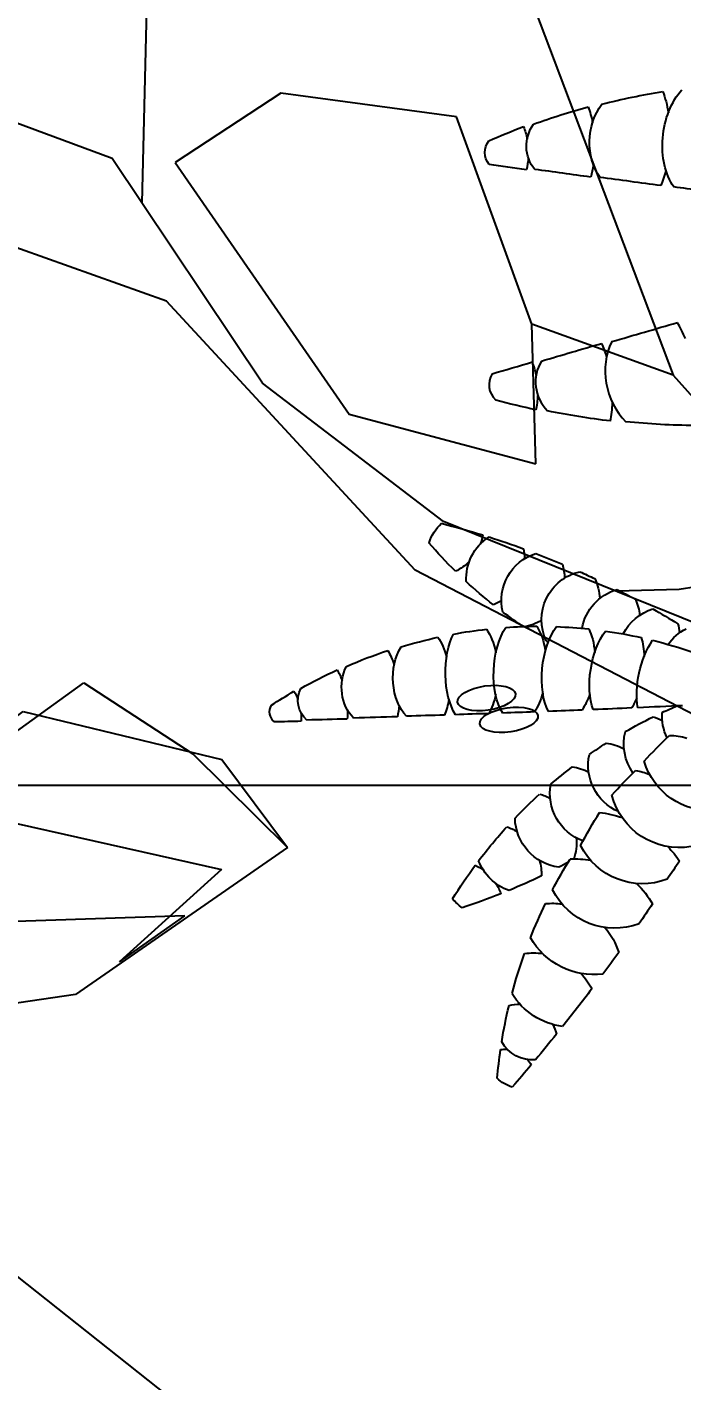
# Model space of a CAD drawing. Header units: millimetres. Extents: x -343543 to 400519, y -115663 to 104219.
# Drawn here: x -158018.4 to -157781.5, y 748.6 to 1238 of the extents above; entities that cross this region are included whole.
import ezdxf

# ---------------------------------------------------------------- set-up
doc = ezdxf.new("R2010")
doc.units = ezdxf.units.MM
doc.layers.get('0').update_dxf_attribs({"color": 231, "lineweight": 0})
doc.layers.get('DefPoints').update_dxf_attribs({"color": 191})
for name, color, linetype, lineweight in [('A-PATT', 252, 'Continuous', 9), ('A-SYMBOLS', 10, 'Continuous', 13), ('kata_dim', 231, 'Continuous', 0)]:
    doc.layers.add(name, color=color, linetype=linetype, lineweight=lineweight)
doc.layers.add('XREF MAT BANG NOI THAT$0$FF-Plants', color=8, linetype='Continuous')
doc.styles.add('SM-DIMTEXT', font='SME.shx', dxfattribs={"width": 0.7})
doc.dimstyles.new('SDIM-100', dxfattribs={"dimscale": 100, "dimtxt": 2, "dimasz": 0.6, "dimexe": 0.6, "dimexo": 0.2, "dimgap": 0.5, "dimtad": 1, "dimdec": 0, "dimzin": 12, "dimtxsty": 'SM-DIMTEXT', "dimblk": 'ARCHTICK', "dimblk1": 'ARCHTICK', "dimblk2": 'ARCHTICK', "dimcen": 0.12, "dimdle": 0.6, "dimclrd": 7, "dimclre": 8, "dimadec": 0, "dimazin": 3, "dimtfac": 2, "dimtix": 1, "dimtmove": 1, "dimatfit": 3, "dimfxl": 1, "dimtzin": 0, "dimarcsym": 1})

# ---------------------------------------------------------------- blocks, each defined once
blk = doc.blocks.new('XREF MAT BANG NOI THAT$0$YLD.Studio-03-186')
at = {"layer": 'XREF MAT BANG NOI THAT$0$FF-Plants', "color": 8}
for p, q in [((62.39, 387.82), (114.56, 249.86)), ((-77.57, 312.08), (-75.84, 382.14)), ((-88.34, 328.18), (-177.77, 361.3)), ((-27.36, 351.8), (-65.55, 326.74)), ((36.17, 343.21), (-27.36, 351.8)), ((63.46, 268.22), (36.17, 343.21)), ((-33.98, 246.9), (-88.34, 328.18)), ((-65.55, 326.74), (-2.66, 235.77)), ((-68.72, 276.57), (-194.04, 321.12)), ((21.24, 179.31), (-68.72, 276.57)), ((-68.72, 276.57), (-68.72, 276.57)), ((64.85, 217.77), (63.46, 268.22)), ((114.56, 249.86), (63.46, 268.22)), ((114.56, 249.86), (148.37, 211.86)), ((31.5, 196.98), (-33.98, 246.9)), ((-2.66, 235.77), (64.85, 217.77)), ((205.52, 126.46), (31.5, 196.98)), ((171.89, 101.11), (21.24, 179.31)), ((116.68, 172.32), (94.01, 171.69)), ((135.39, 175.25), (116.68, 172.32)), ((-231.55, 10.15), (-38.51, -142.73))]:
    blk.add_line(p, q, dxfattribs=at)
blk = doc.blocks.new('XREF MAT BANG NOI THAT$0$YLD.Studio-05-32')
at = {"layer": 'XREF MAT BANG NOI THAT$0$FF-Plants', "color": 8}
for p, q in [((31.22, 53.43), (92.79, 97.72)), ((92.79, 97.72), (132.3, 72.09)), ((20.65, 49.77), (70.85, 87.38)), ((70.85, 87.38), (142.68, 70.04)), ((132.3, 72.09), (166.47, 38.23)), ((142.68, 70.04), (166.47, 38.23)), ((0, 0), (20.65, 49.77)), ((19.22, 9.76), (31.22, 53.43)), ((68.06, 47.09), (142.6, 30.32)), ((166.47, 38.23), (89.77, -14.94)), ((142.6, 30.32), (105.7, -3.05)), ((129.4, 13.56), (19.22, 9.76)), ((105.7, -3.05), (129.4, 13.56)), ((44.58, -21.49), (0, 0)), ((89.77, -14.94), (44.58, -21.49))]:
    blk.add_line(p, q, dxfattribs=at)
blk = doc.blocks.new('XREF MAT BANG NOI THAT$0$YLD.Studio-03-28')
at = {"layer": 'XREF MAT BANG NOI THAT$0$FF-Plants', "color": 8}
for centre, major_axis, ratio, start_param, end_param in [((126.93, 295.28), (154.05, 93.06), 1, 2.093129, 2.150944), ((-28.11, 370.05), (12.47, 1.38), 1, 1.147291, 1.658613), ((-720.71, 297.44), (696.05, 87.86), 1, -0.019775, -0.004764), ((-30.78, 359.39), (11.92, 3.92), 1, 0.563286, 1.731811), ((-28.13, 380.65), (7.38, 7.38), 1, 3.163446, 3.394357), ((126.93, 295.28), (179.26, 16.06), 1, 2.620889, 2.695191), ((-28.13, 380.65), (7.38, 7.38), 1, 4.211477, 4.434646), ((-720.71, 297.44), (-27.98, 701.02), 1, -1.525383, -1.508416), ((-31.22, 367.37), (9.85, 9.85), 1, 3.076455, 3.363905), ((126.93, 295.28), (161.17, 80.1), 1, 2.34786, 2.432422), ((-32.66, 330.92), (24.34, 7.22), 1, 0.822084, 1.709786), ((-31.22, 367.37), (9.85, 9.85), 1, 4.411154, 4.681391), ((-720.71, 297.44), (216.65, 667.29), 1, -1.201138, -1.176629), ((-74.88, 320.05), (12.94, 12.94), 1, 0.82062, 1.078808), ((-251.37, 199.89), (-213.13, 68.28), 1, 4.051837, 4.11859), ((-37.22, 309.64), (25.59, 7.36), 1, 0.581757, 1.74589), ((-31.83, 357.06), (23.56, 1.4), 1, 3.924663, 4.201909), ((97.05, 330.83), (176.44, 17.96), 1, 3.00218, 3.084607), ((126.93, 295.28), (107.29, 144.5), 1, 1.995112, 2.070246), ((-31.83, 357.06), (22.43, 7.35), 1, 4.620625, 4.910204), ((-720.71, 297.44), (-15.94, 701.4), 1, -1.561174, -1.547304), ((-69.5, 305.96), (17.74, 4.46), 1, 1.070558, 1.93711), ((-77.5, 341.06), (12.94, 12.94), 1, 4.331164, 4.559334), ((-251.37, 199.89), (198.1, 104.13), 1, 0.044622, 0.102098), ((-167.93, 314.89), (-4.41, 4.15), 0.874189, -0.631907, 0.605204), ((-3805.39, -4820.75), (3697.77, 5097.06), 1, 0.010517, 0.012058), ((-77.5, 341.06), (12.94, 12.94), 1, 3.782735, 3.970709), ((97.05, 330.83), (174.08, 33.9), 1, 3.005163, 3.095157), ((-39.65, 292.82), (24.2, 6.68), 1, 0.349234, 1.81552), ((-35.33, 339.62), (17.75, 17.75), 1, 3.237126, 3.475194), ((-35.33, 339.62), (24.87, 3.43), 1, -1.440259, -1.02539), ((-17.16, 382.24), (160.18, 56.52), 1, 3.202232, 3.258797), ((-158.94, 303.71), (-1.27, 9.62), 0.959793, -0.027203, 1.298202), ((-167.93, 314.89), (7.33, 7.53), 0.490947, -1.435337, -1.122828), ((-3804.47, -4821.9), (-5351.81, 3318.39), 1, 4.647902, 4.650212), ((126.93, 295.28), (127.26, 127.26), 1, 2.248166, 2.319436), ((-167.93, 314.89), (7.33, 7.53), 0.490947, 4.036545, 4.390012), ((-62.76, 290.25), (17.63, 4.89), 1, 0.843157, 2.259346), ((-73.48, 322.67), (12.94, 12.94), 1, 4.614517, 4.925034), ((-16.24, 381.09), (-165.27, 39.2), 1, 0.696456, 0.783287), ((-158.94, 303.71), (11.45, 11.76), 0.490947, -1.242361, -1.031338), ((-73.48, 322.67), (12.94, 12.94), 1, 3.653835, 3.878467), ((-251.37, 199.89), (-106.67, 196.75), 1, 4.695684, 4.712949), ((-720.71, 297.44), (4.17, 701.56), 1, -1.563026, -1.550692), ((-146.73, 290.5), (8.37, 11.22), 0.800189, 0.718999, 2.201301), ((-3803.62, -4822.84), (-5285.14, 3423.57), 1, 4.664988, 4.667502), ((97.05, 330.83), (-24.91, 175.59), 1, 1.600203, 1.670446), ((-69.5, 305.96), (18.03, 3.11), 1, -0.858259, -0.431968), ((-33.47, 327.58), (-31.96, 4.13), 1, 1.051212, 1.280295), ((-40.21, 273.86), (24.18, 6.74), 1, 0.34663, 1.812916), ((-33.47, 327.58), (30.91, 9.1), 1, 4.595233, 4.887164), ((-158.94, 303.71), (11.45, 11.76), 0.490947, 4.082683, 4.366363), ((-146.73, 290.5), (12.65, 14.6), 0.490947, -1.176481, -0.937354), ((-57.01, 276.13), (17.51, 5.3), 1, 1.041301, 2.442574), ((126.37, 276.32), (160.28, 81.86), 1, 2.561375, 2.637785), ((-15.39, 380.15), (163.44, 46.24), 1, 3.430249, 3.524537), ((-133.26, 277.48), (9.71, 13.37), 0.671515, 0.638476, 2.368728), ((-3802.7, -4823.64), (3748.2, 5060.09), 1, 0.012815, 0.015), ((-133.26, 277.48), (11.78, 15.31), 0.490947, -1.152148, -0.795463), ((-69.5, 305.96), (12.94, 12.94), 1, 3.610658, 3.836879), ((-721.27, 278.48), (6.11, 701.55), 1, -1.559332, -1.54792), ((-146.73, 290.5), (12.65, 14.6), 0.490947, 3.989504, 4.318421), ((-120.03, 266.01), (10.87, 15.97), 0.490947, 0.678699, 2.38936), ((-110.5, 270.5), (-7.85, 7.1), 0.416275, 3.141593, 9.424778), ((-3802.7, -4823.64), (3746.64, 5061.25), 1, 0.009963, 0.011888), ((-99.39, 272.52), (-7.85, 7.1), 0.416275, 3.141593, 9.424778), ((97.05, 330.83), (-125.41, 125.41), 1, 1.0565, 1.112329), ((-51.24, 259.94), (17.6, 4.98), 1, 1.11615, 2.491989), ((-34.83, 318.83), (38.3, 15.42), 1, 3.860214, 4.06393), ((-36.53, 255.61), (24.13, 6.93), 1, 0.525946, 2.02247), ((-34.83, 318.83), (39.33, 12.58), 1, 4.615045, 4.778236), ((-120.03, 266.01), (10.87, 15.97), 0.490947, -1.152148, -0.707001), ((125, 298.86), (169.97, 59.18), 1, 2.943454, 3.012207), ((-14.47, 379.35), (-167.56, 27.83), 1, 0.84524, 0.926651), ((-106.15, 255.33), (9.92, 16.57), 0.490947, 0.603982, 2.465473), ((-3802.7, -4823.64), (-5699.58, 2677.37), 1, 4.521646, 4.52347), ((-62.76, 290.25), (18.23, 1.57), 1, 4.16472, 4.507719), ((-133.26, 277.48), (11.78, 15.31), 0.490947, 3.847362, 4.32554), ((-106.15, 255.33), (9.92, 16.57), 0.490947, -1.152148, -0.692206), ((97.05, 330.83), (165.49, 63.78), 1, 3.144178, 3.184993), ((-34.53, 238.25), (24.11, 6.98), 1, 0.623023, 1.976347), ((-91.67, 245.47), (8.94, 17.12), 0.490947, 0.614903, 2.459294), ((-3802.7, -4823.64), (-5360.71, 3303.99), 1, 4.632097, 4.634029), ((-57.01, 276.13), (12.94, 12.94), 1, 3.443401, 3.816748), ((-44.88, 246.33), (17.75, 4.44), 1, 1.692739, 2.549569), ((-41.03, 285.06), (17.75, 17.75), 1, 3.51061, 3.720912), ((-14.47, 379.35), (-155.63, 68.05), 1, 1.208042, 1.278992), ((-120.03, 266.01), (10.87, 15.97), 0.490947, 3.753714, 4.32554), ((-91.67, 245.47), (8.94, 17.12), 0.490947, -1.152148, -0.763559), ((127.6, 283.85), (176.15, 36.91), 1, 3.081133, 3.153915), ((-76.64, 236.47), (7.93, 17.61), 0.490947, 0.701694, 2.380415), ((-3802.7, -4823.64), (-5126.91, 3656.28), 1, 4.696406, 4.698617), ((97.05, 330.83), (166.05, 62.3), 1, 3.239772, 3.303996), ((-14.47, 379.35), (138.98, 97.66), 1, 3.437173, 3.503321), ((-39.12, 230.15), (17.91, 3.74), 1, 1.89308, 2.40635), ((-35.43, 264.12), (-23.07, 1.39), 1, 1.051839, 1.328745), ((-114.8, 77.71), (161.68, 27.08), 1, 1.480864, 1.559591), ((-111.01, 228.25), (17.08, 4.93), 1, 2.024853, 3.533691), ((-141.91, 231.11), (12.57, 12.57), 1, 5.915152, 6.098959), ((-114.8, 77.71), (-163.94, 0.05), 1, 4.705661, 4.762338), ((-125.98, 228.84), (-12.57, 12.57), 1, 4.344355, 4.730658), ((-95.08, 225.98), (17.1, 4.88), 1, 1.825605, 3.619336), ((-106.15, 255.33), (9.92, 16.57), 0.490947, 3.728869, 4.32554), ((-114.8, 77.71), (-163.91, 2.86), 0.999998, 4.659635, 4.664546), ((-61.12, 228.36), (6.89, 18.04), 0.490947, 0.844988, 2.249936), ((-76.64, 236.47), (7.93, 17.61), 0.490947, -1.152148, -0.911655), ((-3802.7, -4823.64), (3939.99, 4912.23), 1, 0.037597, 0.040172), ((-51.24, 259.94), (12.94, 12.94), 1, 3.621671, 3.816748), ((-141.91, 231.11), (17.04, 5.05), 1, 2.602097, 3.077178), ((-114.8, 77.71), (158.16, 43.13), 1, 1.492263, 1.578396), ((-160.74, 229.8), (12.57, 12.57), 1, 5.680202, 6.026293), ((-125.98, 228.84), (17.08, 4.94), 1, 2.204083, 3.274454), ((-14.47, 379.35), (-169.58, 9.68), 1, 1.073324, 1.14211), ((-91.67, 245.47), (8.94, 17.12), 0.490947, 3.785606, 4.32554), ((97.05, 330.83), (-101.46, 145.46), 1, 1.503452, 1.53593), ((-79.67, 223.11), (17.07, 4.96), 1, 2.442404, 3.561484), ((-55.75, 518.68), (-309.33, 1.14), 1, 1.233335, 1.283195), ((-160.74, 229.8), (12.57, 12.57), 1, 5.066836, 5.260238), ((-14.47, 379.35), (161.01, 54.1), 1, 3.938294, 4.015798), ((-76.64, 236.47), (7.93, 17.61), 0.490947, 3.914322, 4.32554), ((-55.75, 518.68), (304.85, 52.5), 1, 4.258408, 4.300752), ((-141.91, 231.11), (12.57, 12.57), 1, 4.691759, 4.895835), ((-64.79, 221.43), (17.1, 4.87), 1, 2.737371, 3.549404), ((-55.75, 518.68), (218.73, 218.73), 1, 3.701511, 3.734949), ((-125.98, 228.84), (-12.57, 12.57), 1, 3.037108, 3.325039), ((-111.01, 228.25), (17.18, 4.57), 1, -1.309181, -0.889153), ((-14.47, 379.35), (168.73, 19.57), 1, 4.249273, 4.338395), ((-49.05, 218.03), (12.57, 12.57), 1, 2.371043, 2.858653), ((-55.75, 518.68), (86.22, 297.08), 1, 3.254285, 3.273493), ((-55.75, 518.68), (-309.08, 12.59), 1, 1.49001, 1.514148), ((-95.08, 225.98), (12.57, 12.57), 1, 4.474951, 4.815659), ((-79.67, 223.11), (12.57, 12.57), 1, 4.633718, 4.82376), ((-55.75, 518.68), (72.56, 300.7), 1, 3.304557, 3.338343), ((-252.68, -71.77), (187.37, 187.37), 1, 0.403099, 0.459664), ((7404.17, 6422.59), (-6352.26, 7493.3), 1, 1.55729, 1.558831), ((-250.78, -73.07), (261.79, 41), 1, 0.939147, 1.025978), ((7406.07, 6421.3), (7719.22, 6075.73), 1, 3.166088, 3.168398), ((-249.22, -74.28), (240.39, 111.48), 1, 0.552036, 0.646324), ((7407.63, 6420.08), (8439.57, 5027.37), 1, 3.298149, 3.300663), ((-214.12, 102.47), (-7.06, 4.74), 0.874189, -0.631907, 0.605204), ((-4076.43, -7844.51), (-8058.88, 3635.95), 1, 4.682984, 4.684525), ((-20.7, 230.29), (-231.06, 59.01), 1, 0.81374, 0.870305), ((-214.12, 102.47), (8.43, 12.11), 0.490947, -1.435337, -1.122828), ((-199.1, 89.05), (-3.96, 13.04), 0.959793, -0.027203, 1.298202), ((-4074.9, -7845.89), (4068.89, 7849.19), 1, 0.022593, 0.024903), ((-214.12, 102.47), (8.43, 12.11), 0.490947, 4.036545, 4.390012), ((-199.1, 89.05), (13.17, 18.92), 0.490947, -1.242361, -1.031338), ((-19.16, 228.9), (226.43, 74.85), 1, 3.449787, 3.536618), ((-179.16, 73.54), (9.02, 17.45), 0.800189, 0.718999, 2.201301), ((-4073.5, -7847), (4073.7, 7846.7), 1, 0.020515, 0.023029), ((-157.53, 58.59), (10.38, 20.74), 0.671515, 0.638476, 2.368728), ((-179.16, 73.54), (14.17, 23.12), 0.490947, -1.176481, -0.937354), ((-4072.05, -7847.89), (4291.59, 7729.68), 1, 0.045968, 0.048152), ((-199.1, 89.05), (13.17, 18.92), 0.490947, 4.082683, 4.366363), ((-17.77, 227.8), (219.55, 93.13), 1, 3.468642, 3.56293), ((-179.16, 73.54), (14.17, 23.12), 0.490947, 3.989504, 4.318421)]:
    blk.add_ellipse(centre, major_axis=major_axis, ratio=ratio, start_param=start_param, end_param=end_param, dxfattribs=at)
at = {"layer": 'XREF MAT BANG NOI THAT$0$FF-Plants', "color": 8, "extrusion": (0, 0, -1)}
for centre, major_axis, ratio, start_param, end_param in [((-165.32, 170.56), (-6.97, 6.38), 0.874189, -0.631907, 0.605204), ((-146.89, 157.86), (-15.12, 0.86), 0.959793, -0.027203, 1.298202), ((-165.32, 170.56), (10.87, 12.27), 0.490947, 0.894952, 1.248419), ((-165.32, 170.56), (10.87, 12.27), 0.490947, 1.706256, 2.018765), ((-146.89, 157.86), (16.98, 19.18), 0.490947, 0.941091, 1.224771), ((-124.93, 140.4), (16.48, 14.31), 0.800189, 3.860592, 5.342894), ((-146.89, 157.86), (16.98, 19.18), 0.490947, 1.899231, 2.110255), ((-124.93, 140.4), (21.25, 21.36), 0.490947, 1.965112, 2.204238)]:
    blk.add_ellipse(centre, major_axis=major_axis, ratio=ratio, start_param=start_param, end_param=end_param, dxfattribs=at)
blk = doc.blocks.new('XREF MAT BANG NOI THAT')
at = {"color": 8, "xscale": -0.9999999999999997, "rotation": 146.0580917890221}
blk.add_blockref('XREF MAT BANG NOI THAT$0$YLD.Studio-03-28', (23723.59, 1158.18), dxfattribs=at)
at = {"color": 8}
for name, p in [('XREF MAT BANG NOI THAT$0$YLD.Studio-03-186', (23433.85, 862.37)), ('XREF MAT BANG NOI THAT$0$YLD.Studio-05-32', (23242.41, 903.2))]:
    blk.add_blockref(name, p, dxfattribs=at)
blk = doc.blocks.new('01.Xref _MB T1')
at = {"layer": 'A-PATT', "color": 8}
blk.add_blockref('XREF MAT BANG NOI THAT', (0, 0), dxfattribs=at)
blk = doc.blocks.new('_ArchTick')
at = {"color": 0, "linetype": 'ByBlock', "const_width": 0.15}
blk.add_lwpolyline([(-0.5, -0.5), (0.5, 0.5)], dxfattribs=at)
blk = doc.blocks.new('*D413')
at = {"layer": 'DefPoints', "color": 0, "linetype": 'Continuous', "ltscale": 1000, "transparency": 16777216}
for p in [(-157471.73, 2118.08), (-160689.9, 1658.43), (-157471.73, 963.96)]:
    blk.add_point(p, dxfattribs=at)
at = {"layer": 'kata_dim', "color": 8, "linetype": 'Continuous', "lineweight": -2, "ltscale": 1000, "transparency": 16777216}
for p, q in [((-157471.73, 2098.08), (-157471.73, 903.96)), ((-160689.9, 1638.43), (-160689.9, 903.96))]:
    blk.add_line(p, q, dxfattribs=at)
at = {"layer": 'kata_dim', "color": 7, "linetype": 'Continuous', "lineweight": -2, "ltscale": 1000, "transparency": 16777216}
blk.add_line((-160749.9, 963.96), (-157411.73, 963.96), dxfattribs=at)
at = {"layer": 'kata_dim', "color": 7, "linetype": 'Continuous', "lineweight": -2, "ltscale": 1000, "transparency": 16777216, "xscale": 60, "yscale": 60, "zscale": 60, "rotation": 180}
blk.add_blockref('_ArchTick', (-160689.9, 963.96), dxfattribs=at)
at = {"layer": 'kata_dim', "color": 7, "linetype": 'Continuous', "lineweight": -2, "ltscale": 1000, "transparency": 16777216, "xscale": 60, "yscale": 60, "zscale": 60}
blk.add_blockref('_ArchTick', (-157471.73, 963.96), dxfattribs=at)
at = {"layer": 'kata_dim', "color": 0, "linetype": 'Continuous', "ltscale": 1000, "transparency": 16777216, "insert": (-159080.82, 1113.96), "char_height": 200, "attachment_point": 5, "style": 'SM-DIMTEXT'}
blk.add_mtext('3218', dxfattribs=at)

msp = doc.modelspace()

# ---------------------------------------------------------------- block references
at = {"layer": 'A-SYMBOLS'}
msp.add_blockref('01.Xref _MB T1', (-181333.08, 0), dxfattribs=at)

# ---------------------------------------------------------------- next in the draw order: dimensions: what is measured, and where the dimension line sits
at = {"layer": 'kata_dim', "linetype": 'Continuous', "ltscale": 1000}
dim = msp.add_linear_dim(base=(-157471.73, 963.96), p1=(-160689.9, 1658.43), p2=(-157471.73, 2118.08), dimstyle='SDIM-100', dxfattribs=at)
dim.commit()
dim.dimension.update_dxf_attribs({"geometry": '*D413', "text_midpoint": (-159080.82, 1113.96)})

doc.saveas('drawing.dxf')
